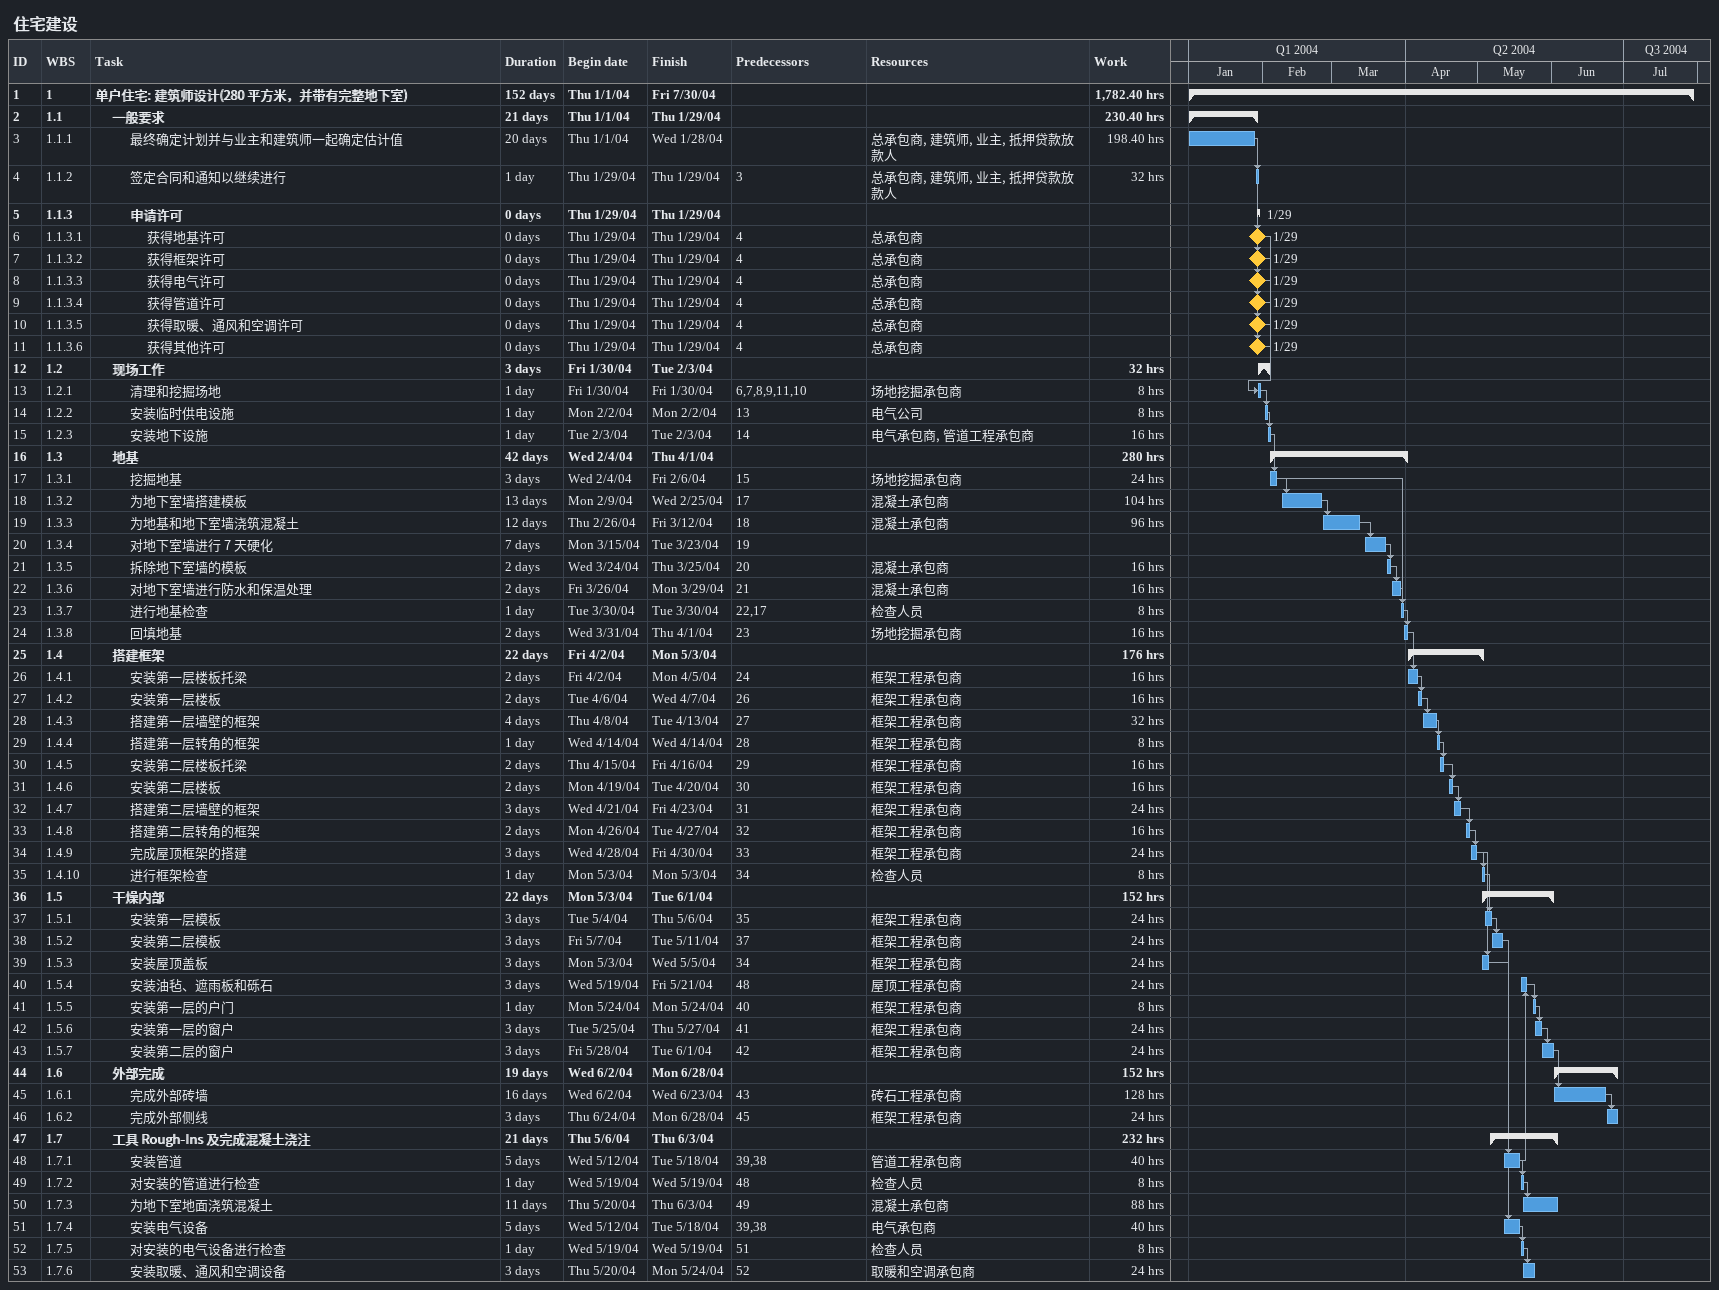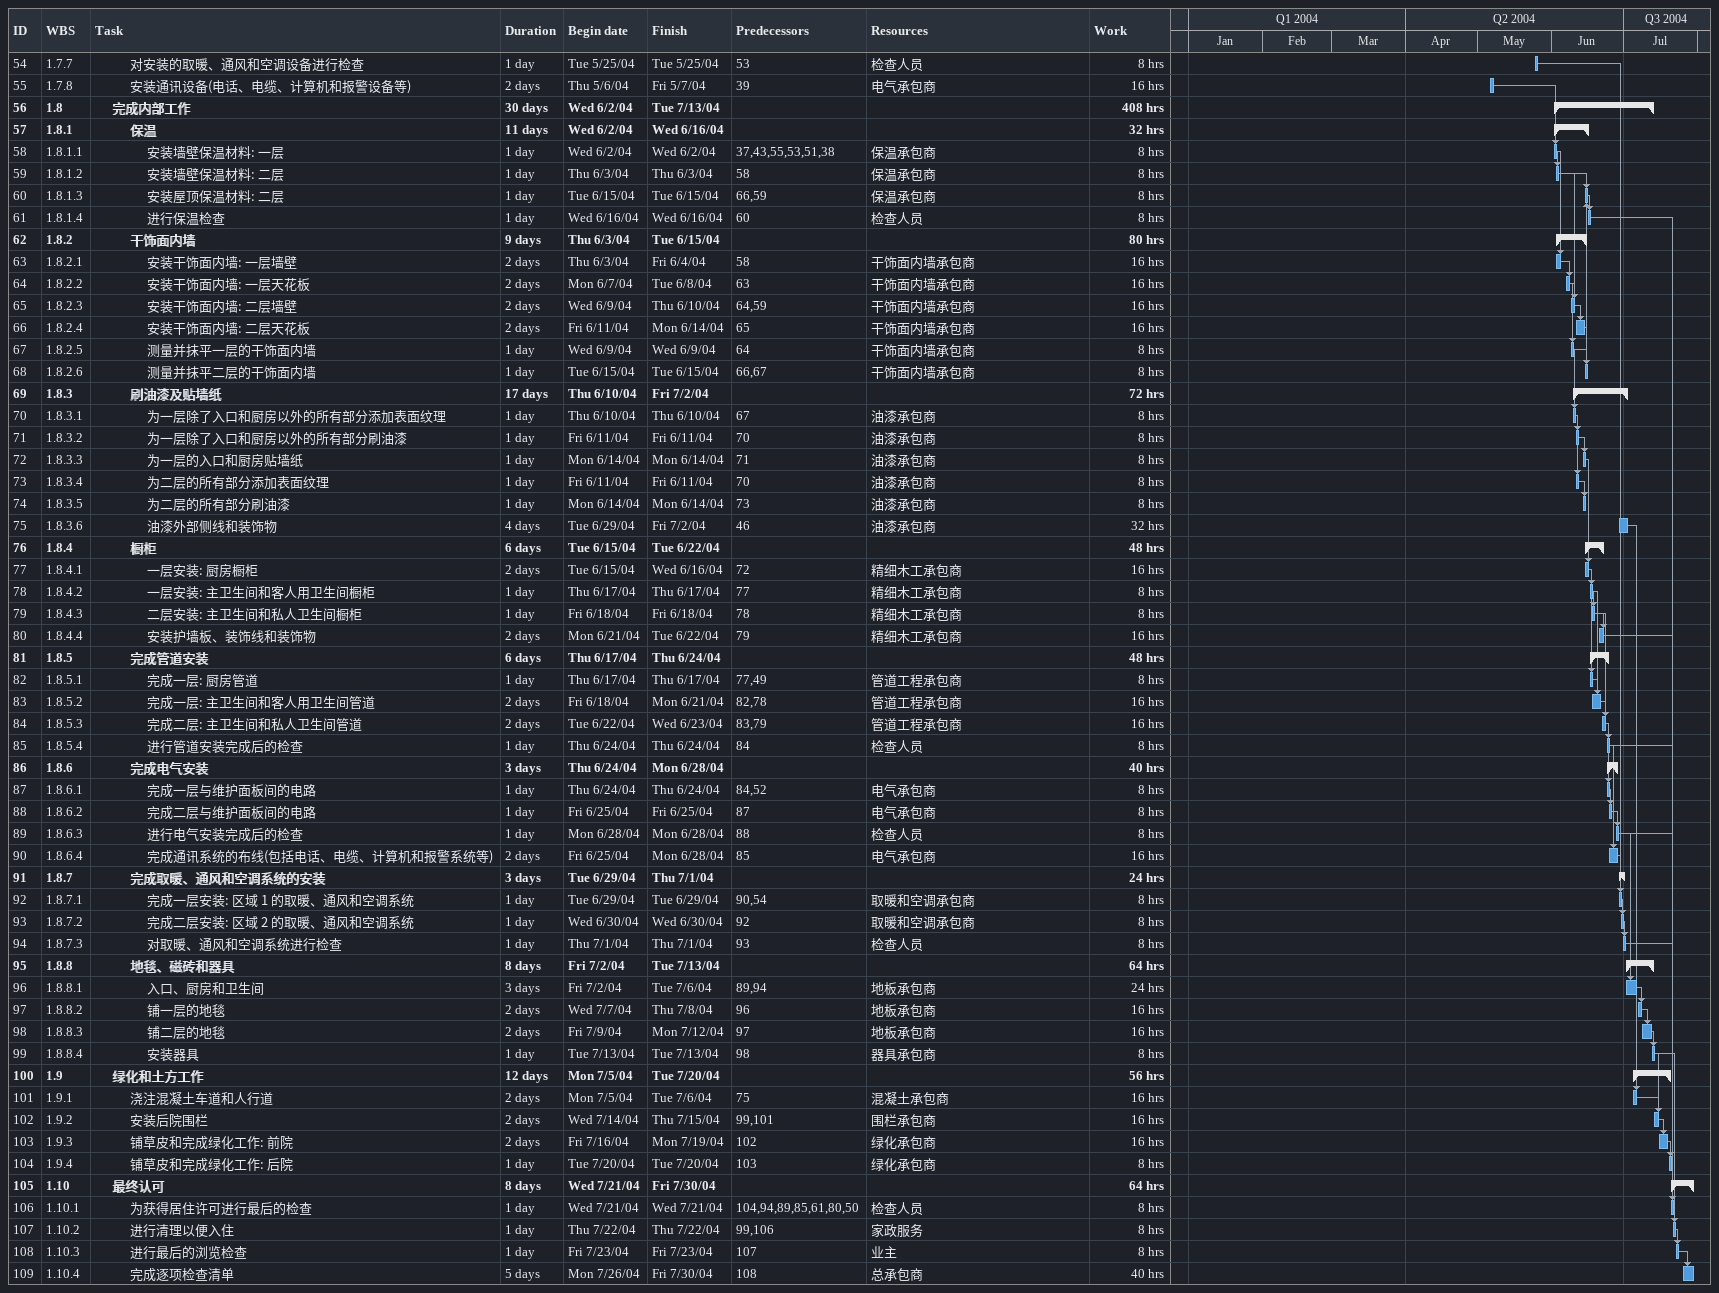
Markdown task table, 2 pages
住宅建设

| ID | WBS | Task | Duration | Start | Finish | Predecessors | Resources | Work (h) |
|---|---|---|---|---|---|---|---|---|
| 1 | 1 | **单户住宅: 建筑师设计(280 平方米，并带有完整地下室)** | 152d | 2004-01-01 | 2004-07-30 |  |  | 1782.40 |
| 2 | 1.1 | **一般要求** | 21d | 2004-01-01 | 2004-01-29 |  |  | 230.40 |
| 3 | 1.1.1 | 最终确定计划并与业主和建筑师一起确定估计值 | 20d | 2004-01-01 | 2004-01-28 |  | 总承包商, 建筑师, 业主, 抵押贷款放款人 | 198.40 |
| 4 | 1.1.2 | 签定合同和通知以继续进行 | 1d | 2004-01-29 | 2004-01-29 | 3 | 总承包商, 建筑师, 业主, 抵押贷款放款人 | 32 |
| 5 | 1.1.3 | **申请许可** | 0d | 2004-01-29 | 2004-01-29 |  |  |  |
| 6 | 1.1.3.1 | 获得地基许可 | 0d | 2004-01-29 | 2004-01-29 | 4 | 总承包商 |  |
| 7 | 1.1.3.2 | 获得框架许可 | 0d | 2004-01-29 | 2004-01-29 | 4 | 总承包商 |  |
| 8 | 1.1.3.3 | 获得电气许可 | 0d | 2004-01-29 | 2004-01-29 | 4 | 总承包商 |  |
| 9 | 1.1.3.4 | 获得管道许可 | 0d | 2004-01-29 | 2004-01-29 | 4 | 总承包商 |  |
| 10 | 1.1.3.5 | 获得取暖、通风和空调许可 | 0d | 2004-01-29 | 2004-01-29 | 4 | 总承包商 |  |
| 11 | 1.1.3.6 | 获得其他许可 | 0d | 2004-01-29 | 2004-01-29 | 4 | 总承包商 |  |
| 12 | 1.2 | **现场工作** | 3d | 2004-01-30 | 2004-02-03 |  |  | 32 |
| 13 | 1.2.1 | 清理和挖掘场地 | 1d | 2004-01-30 | 2004-01-30 | 6, 7, 8, 9, 11, 10 | 场地挖掘承包商 | 8 |
| 14 | 1.2.2 | 安装临时供电设施 | 1d | 2004-02-02 | 2004-02-02 | 13 | 电气公司 | 8 |
| 15 | 1.2.3 | 安装地下设施 | 1d | 2004-02-03 | 2004-02-03 | 14 | 电气承包商, 管道工程承包商 | 16 |
| 16 | 1.3 | **地基** | 42d | 2004-02-04 | 2004-04-01 |  |  | 280 |
| 17 | 1.3.1 | 挖掘地基 | 3d | 2004-02-04 | 2004-02-06 | 15 | 场地挖掘承包商 | 24 |
| 18 | 1.3.2 | 为地下室墙搭建模板 | 13d | 2004-02-09 | 2004-02-25 | 17 | 混凝土承包商 | 104 |
| 19 | 1.3.3 | 为地基和地下室墙浇筑混凝土 | 12d | 2004-02-26 | 2004-03-12 | 18 | 混凝土承包商 | 96 |
| 20 | 1.3.4 | 对地下室墙进行 7 天硬化 | 7d | 2004-03-15 | 2004-03-23 | 19 |  |  |
| 21 | 1.3.5 | 拆除地下室墙的模板 | 2d | 2004-03-24 | 2004-03-25 | 20 | 混凝土承包商 | 16 |
| 22 | 1.3.6 | 对地下室墙进行防水和保温处理 | 2d | 2004-03-26 | 2004-03-29 | 21 | 混凝土承包商 | 16 |
| 23 | 1.3.7 | 进行地基检查 | 1d | 2004-03-30 | 2004-03-30 | 22, 17 | 检查人员 | 8 |
| 24 | 1.3.8 | 回填地基 | 2d | 2004-03-31 | 2004-04-01 | 23 | 场地挖掘承包商 | 16 |
| 25 | 1.4 | **搭建框架** | 22d | 2004-04-02 | 2004-05-03 |  |  | 176 |
| 26 | 1.4.1 | 安装第一层楼板托梁 | 2d | 2004-04-02 | 2004-04-05 | 24 | 框架工程承包商 | 16 |
| 27 | 1.4.2 | 安装第一层楼板 | 2d | 2004-04-06 | 2004-04-07 | 26 | 框架工程承包商 | 16 |
| 28 | 1.4.3 | 搭建第一层墙壁的框架 | 4d | 2004-04-08 | 2004-04-13 | 27 | 框架工程承包商 | 32 |
| 29 | 1.4.4 | 搭建第一层转角的框架 | 1d | 2004-04-14 | 2004-04-14 | 28 | 框架工程承包商 | 8 |
| 30 | 1.4.5 | 安装第二层楼板托梁 | 2d | 2004-04-15 | 2004-04-16 | 29 | 框架工程承包商 | 16 |
| 31 | 1.4.6 | 安装第二层楼板 | 2d | 2004-04-19 | 2004-04-20 | 30 | 框架工程承包商 | 16 |
| 32 | 1.4.7 | 搭建第二层墙壁的框架 | 3d | 2004-04-21 | 2004-04-23 | 31 | 框架工程承包商 | 24 |
| 33 | 1.4.8 | 搭建第二层转角的框架 | 2d | 2004-04-26 | 2004-04-27 | 32 | 框架工程承包商 | 16 |
| 34 | 1.4.9 | 完成屋顶框架的搭建 | 3d | 2004-04-28 | 2004-04-30 | 33 | 框架工程承包商 | 24 |
| 35 | 1.4.10 | 进行框架检查 | 1d | 2004-05-03 | 2004-05-03 | 34 | 检查人员 | 8 |
| 36 | 1.5 | **干燥内部** | 22d | 2004-05-03 | 2004-06-01 |  |  | 152 |
| 37 | 1.5.1 | 安装第一层模板 | 3d | 2004-05-04 | 2004-05-06 | 35 | 框架工程承包商 | 24 |
| 38 | 1.5.2 | 安装第二层模板 | 3d | 2004-05-07 | 2004-05-11 | 37 | 框架工程承包商 | 24 |
| 39 | 1.5.3 | 安装屋顶盖板 | 3d | 2004-05-03 | 2004-05-05 | 34 | 框架工程承包商 | 24 |
| 40 | 1.5.4 | 安装油毡、遮雨板和砾石 | 3d | 2004-05-19 | 2004-05-21 | 48 | 屋顶工程承包商 | 24 |
| 41 | 1.5.5 | 安装第一层的户门 | 1d | 2004-05-24 | 2004-05-24 | 40 | 框架工程承包商 | 8 |
| 42 | 1.5.6 | 安装第一层的窗户 | 3d | 2004-05-25 | 2004-05-27 | 41 | 框架工程承包商 | 24 |
| 43 | 1.5.7 | 安装第二层的窗户 | 3d | 2004-05-28 | 2004-06-01 | 42 | 框架工程承包商 | 24 |
| 44 | 1.6 | **外部完成** | 19d | 2004-06-02 | 2004-06-28 |  |  | 152 |
| 45 | 1.6.1 | 完成外部砖墙 | 16d | 2004-06-02 | 2004-06-23 | 43 | 砖石工程承包商 | 128 |
| 46 | 1.6.2 | 完成外部侧线 | 3d | 2004-06-24 | 2004-06-28 | 45 | 框架工程承包商 | 24 |
| 47 | 1.7 | **工具 Rough-Ins 及完成混凝土浇注** | 21d | 2004-05-06 | 2004-06-03 |  |  | 232 |
| 48 | 1.7.1 | 安装管道 | 5d | 2004-05-12 | 2004-05-18 | 39, 38 | 管道工程承包商 | 40 |
| 49 | 1.7.2 | 对安装的管道进行检查 | 1d | 2004-05-19 | 2004-05-19 | 48 | 检查人员 | 8 |
| 50 | 1.7.3 | 为地下室地面浇筑混凝土 | 11d | 2004-05-20 | 2004-06-03 | 49 | 混凝土承包商 | 88 |
| 51 | 1.7.4 | 安装电气设备 | 5d | 2004-05-12 | 2004-05-18 | 39, 38 | 电气承包商 | 40 |
| 52 | 1.7.5 | 对安装的电气设备进行检查 | 1d | 2004-05-19 | 2004-05-19 | 51 | 检查人员 | 8 |
| 53 | 1.7.6 | 安装取暖、通风和空调设备 | 3d | 2004-05-20 | 2004-05-24 | 52 | 取暖和空调承包商 | 24 |
| 54 | 1.7.7 | 对安装的取暖、通风和空调设备进行检查 | 1d | 2004-05-25 | 2004-05-25 | 53 | 检查人员 | 8 |
| 55 | 1.7.8 | 安装通讯设备(电话、电缆、计算机和报警设备等) | 2d | 2004-05-06 | 2004-05-07 | 39 | 电气承包商 | 16 |
| 56 | 1.8 | **完成内部工作** | 30d | 2004-06-02 | 2004-07-13 |  |  | 408 |
| 57 | 1.8.1 | **保温** | 11d | 2004-06-02 | 2004-06-16 |  |  | 32 |
| 58 | 1.8.1.1 | 安装墙壁保温材料: 一层 | 1d | 2004-06-02 | 2004-06-02 | 37, 43, 55, 53, 51, 38 | 保温承包商 | 8 |
| 59 | 1.8.1.2 | 安装墙壁保温材料: 二层 | 1d | 2004-06-03 | 2004-06-03 | 58 | 保温承包商 | 8 |
| 60 | 1.8.1.3 | 安装屋顶保温材料: 二层 | 1d | 2004-06-15 | 2004-06-15 | 66, 59 | 保温承包商 | 8 |
| 61 | 1.8.1.4 | 进行保温检查 | 1d | 2004-06-16 | 2004-06-16 | 60 | 检查人员 | 8 |
| 62 | 1.8.2 | **干饰面内墙** | 9d | 2004-06-03 | 2004-06-15 |  |  | 80 |
| 63 | 1.8.2.1 | 安装干饰面内墙: 一层墙壁 | 2d | 2004-06-03 | 2004-06-04 | 58 | 干饰面内墙承包商 | 16 |
| 64 | 1.8.2.2 | 安装干饰面内墙: 一层天花板 | 2d | 2004-06-07 | 2004-06-08 | 63 | 干饰面内墙承包商 | 16 |
| 65 | 1.8.2.3 | 安装干饰面内墙: 二层墙壁 | 2d | 2004-06-09 | 2004-06-10 | 64, 59 | 干饰面内墙承包商 | 16 |
| 66 | 1.8.2.4 | 安装干饰面内墙: 二层天花板 | 2d | 2004-06-11 | 2004-06-14 | 65 | 干饰面内墙承包商 | 16 |
| 67 | 1.8.2.5 | 测量并抹平一层的干饰面内墙 | 1d | 2004-06-09 | 2004-06-09 | 64 | 干饰面内墙承包商 | 8 |
| 68 | 1.8.2.6 | 测量并抹平二层的干饰面内墙 | 1d | 2004-06-15 | 2004-06-15 | 66, 67 | 干饰面内墙承包商 | 8 |
| 69 | 1.8.3 | **刷油漆及贴墙纸** | 17d | 2004-06-10 | 2004-07-02 |  |  | 72 |
| 70 | 1.8.3.1 | 为一层除了入口和厨房以外的所有部分添加表面纹理 | 1d | 2004-06-10 | 2004-06-10 | 67 | 油漆承包商 | 8 |
| 71 | 1.8.3.2 | 为一层除了入口和厨房以外的所有部分刷油漆 | 1d | 2004-06-11 | 2004-06-11 | 70 | 油漆承包商 | 8 |
| 72 | 1.8.3.3 | 为一层的入口和厨房贴墙纸 | 1d | 2004-06-14 | 2004-06-14 | 71 | 油漆承包商 | 8 |
| 73 | 1.8.3.4 | 为二层的所有部分添加表面纹理 | 1d | 2004-06-11 | 2004-06-11 | 70 | 油漆承包商 | 8 |
| 74 | 1.8.3.5 | 为二层的所有部分刷油漆 | 1d | 2004-06-14 | 2004-06-14 | 73 | 油漆承包商 | 8 |
| 75 | 1.8.3.6 | 油漆外部侧线和装饰物 | 4d | 2004-06-29 | 2004-07-02 | 46 | 油漆承包商 | 32 |
| 76 | 1.8.4 | **橱柜** | 6d | 2004-06-15 | 2004-06-22 |  |  | 48 |
| 77 | 1.8.4.1 | 一层安装: 厨房橱柜 | 2d | 2004-06-15 | 2004-06-16 | 72 | 精细木工承包商 | 16 |
| 78 | 1.8.4.2 | 一层安装: 主卫生间和客人用卫生间橱柜 | 1d | 2004-06-17 | 2004-06-17 | 77 | 精细木工承包商 | 8 |
| 79 | 1.8.4.3 | 二层安装: 主卫生间和私人卫生间橱柜 | 1d | 2004-06-18 | 2004-06-18 | 78 | 精细木工承包商 | 8 |
| 80 | 1.8.4.4 | 安装护墙板、装饰线和装饰物 | 2d | 2004-06-21 | 2004-06-22 | 79 | 精细木工承包商 | 16 |
| 81 | 1.8.5 | **完成管道安装** | 6d | 2004-06-17 | 2004-06-24 |  |  | 48 |
| 82 | 1.8.5.1 | 完成一层: 厨房管道 | 1d | 2004-06-17 | 2004-06-17 | 77, 49 | 管道工程承包商 | 8 |
| 83 | 1.8.5.2 | 完成一层: 主卫生间和客人用卫生间管道 | 2d | 2004-06-18 | 2004-06-21 | 82, 78 | 管道工程承包商 | 16 |
| 84 | 1.8.5.3 | 完成二层: 主卫生间和私人卫生间管道 | 2d | 2004-06-22 | 2004-06-23 | 83, 79 | 管道工程承包商 | 16 |
| 85 | 1.8.5.4 | 进行管道安装完成后的检查 | 1d | 2004-06-24 | 2004-06-24 | 84 | 检查人员 | 8 |
| 86 | 1.8.6 | **完成电气安装** | 3d | 2004-06-24 | 2004-06-28 |  |  | 40 |
| 87 | 1.8.6.1 | 完成一层与维护面板间的电路 | 1d | 2004-06-24 | 2004-06-24 | 84, 52 | 电气承包商 | 8 |
| 88 | 1.8.6.2 | 完成二层与维护面板间的电路 | 1d | 2004-06-25 | 2004-06-25 | 87 | 电气承包商 | 8 |
| 89 | 1.8.6.3 | 进行电气安装完成后的检查 | 1d | 2004-06-28 | 2004-06-28 | 88 | 检查人员 | 8 |
| 90 | 1.8.6.4 | 完成通讯系统的布线(包括电话、电缆、计算机和报警系统等) | 2d | 2004-06-25 | 2004-06-28 | 85 | 电气承包商 | 16 |
| 91 | 1.8.7 | **完成取暖、通风和空调系统的安装** | 3d | 2004-06-29 | 2004-07-01 |  |  | 24 |
| 92 | 1.8.7.1 | 完成一层安装: 区域 1 的取暖、通风和空调系统 | 1d | 2004-06-29 | 2004-06-29 | 90, 54 | 取暖和空调承包商 | 8 |
| 93 | 1.8.7.2 | 完成二层安装: 区域 2 的取暖、通风和空调系统 | 1d | 2004-06-30 | 2004-06-30 | 92 | 取暖和空调承包商 | 8 |
| 94 | 1.8.7.3 | 对取暖、通风和空调系统进行检查 | 1d | 2004-07-01 | 2004-07-01 | 93 | 检查人员 | 8 |
| 95 | 1.8.8 | **地毯、磁砖和器具** | 8d | 2004-07-02 | 2004-07-13 |  |  | 64 |
| 96 | 1.8.8.1 | 入口、厨房和卫生间 | 3d | 2004-07-02 | 2004-07-06 | 89, 94 | 地板承包商 | 24 |
| 97 | 1.8.8.2 | 铺一层的地毯 | 2d | 2004-07-07 | 2004-07-08 | 96 | 地板承包商 | 16 |
| 98 | 1.8.8.3 | 铺二层的地毯 | 2d | 2004-07-09 | 2004-07-12 | 97 | 地板承包商 | 16 |
| 99 | 1.8.8.4 | 安装器具 | 1d | 2004-07-13 | 2004-07-13 | 98 | 器具承包商 | 8 |
| 100 | 1.9 | **绿化和土方工作** | 12d | 2004-07-05 | 2004-07-20 |  |  | 56 |
| 101 | 1.9.1 | 浇注混凝土车道和人行道 | 2d | 2004-07-05 | 2004-07-06 | 75 | 混凝土承包商 | 16 |
| 102 | 1.9.2 | 安装后院围栏 | 2d | 2004-07-14 | 2004-07-15 | 99, 101 | 围栏承包商 | 16 |
| 103 | 1.9.3 | 铺草皮和完成绿化工作: 前院 | 2d | 2004-07-16 | 2004-07-19 | 102 | 绿化承包商 | 16 |
| 104 | 1.9.4 | 铺草皮和完成绿化工作: 后院 | 1d | 2004-07-20 | 2004-07-20 | 103 | 绿化承包商 | 8 |
| 105 | 1.10 | **最终认可** | 8d | 2004-07-21 | 2004-07-30 |  |  | 64 |
| 106 | 1.10.1 | 为获得居住许可进行最后的检查 | 1d | 2004-07-21 | 2004-07-21 | 104, 94, 89, 85, 61, 80, 50 | 检查人员 | 8 |
| 107 | 1.10.2 | 进行清理以便入住 | 1d | 2004-07-22 | 2004-07-22 | 99, 106 | 家政服务 | 8 |
| 108 | 1.10.3 | 进行最后的浏览检查 | 1d | 2004-07-23 | 2004-07-23 | 107 | 业主 | 8 |
| 109 | 1.10.4 | 完成逐项检查清单 | 5d | 2004-07-26 | 2004-07-30 | 108 | 总承包商 | 40 |
